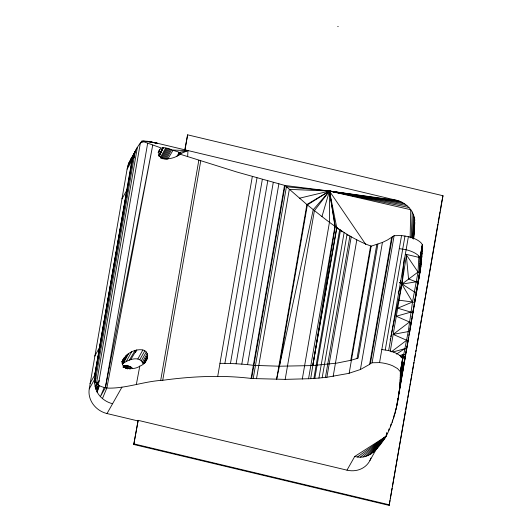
<?xml version="1.0" encoding="UTF-8"?>
<svg xmlns="http://www.w3.org/2000/svg" width="532" height="532" viewBox="0 0 532 532"><rect width="100%" height="100%" fill="white"/><g stroke="black" fill="none" stroke-linecap="round" stroke-linejoin="round"><path stroke-width="0.8" d="M184.77 150.017L187.616 134.829L443.003 195.743L389.145 505.4L133.765 444.479L138.16 420.347L346.984 470.155L354.738 456.456C369.693 460.626 379.05 447.173 386.132 436.32C396.187 416.416 400.343 393.88 400.343 371.635L402.611 358.535L401.427 356.972A18.833 7.887 9.8 0 0 388.653 350.615L381.823 349.511M399.692 386.372L401.966 373.271L402.611 358.535M390.269 351.24L393.161 334.382L408.237 331.589L409.647 331.921L419.435 272.397L420.087 257.661L422.355 244.567L421.171 242.998A18.833 7.887 9.8 0 0 408.396 236.64L401.56 235.536L394.119 235.696L387.402 240.025L382.422 242.439L371.176 246.163C346.937 237.332 326.754 220.441 306.878 204.521L285.052 185.502L236.986 172.055L179.703 154.087C174.077 160.205 153.854 162.047 159.906 149.299C163.331 144.957 172.687 150.742 177.349 151.58A31.282 2.254 14 0 1 179.284 152.445L187.976 150.556L187.623 156.701M418.465 280.437L421.371 262.722L422.355 244.567M410.125 237.87L410.744 209.701C407.372 205.079 402.345 201.741 396.799 200.365L157.14 143.201L147.264 141.299L141.971 141.053C137.056 146.646 133.625 153.509 131.856 160.711L94.723 375.067L99.803 347.123L94.709 356.101M160.87 147.869L143.726 141.751L140.382 142.922L97.137 392.018L98.912 385.461L95.56 382.701L94.935 380.965L95.467 374.129L132.98 157.844L135.035 151.773L134.131 157.346L132.98 157.844L132.189 160.139L94.982 374.98L95.467 374.129C93.147 382.821 95.241 392.756 102.463 398.548A22.025 19.784 29.5 0 0 112.578 403.722M411.256 237.784L412.233 212.069L410.744 209.701L329.441 191.048L285.052 185.502L251.629 378.478C222.097 374.9 192.145 376.264 162.726 380.294C144.385 381.218 126.736 388.427 108.362 388.127C104.245 387.715 100.076 386.638 96.777 384.038L99.185 380.772L96.458 383.559L95.142 386.924L96.777 384.038L95.973 389.517L98.294 385.381M412.2 237.797L413.404 214.569L412.233 212.069M402.411 361.261L408.237 331.589L412.519 302.01L418.026 272.058L418.903 256.092A18.833 7.887 9.8 0 0 406.129 249.734L399.293 248.63M412.885 238.702L414.228 217.162L413.404 214.569M413.377 238.828L414.701 219.809L414.228 217.162M413.603 238.243L414.701 219.809M413.603 238.961L414.814 222.456M413.643 237.478L414.554 225.063L414.115 228.348M404.287 258.106L401.866 284.155L393.161 334.382L408.091 340.866L401.966 373.271M127.101 169.116L128.451 163.683L134.303 153.342L132.189 160.139L127.101 169.116L89.256 388.852A22.025 19.784 29.5 0 0 107.012 413.55L137.848 420.905M374.747 450.99L386.132 436.32L386.578 433.035M94.556 381.637L95.002 378.691L95.913 377.999L94.935 380.965M418.903 256.092L420.087 257.661L405.976 254.296L406.368 255.812L401.866 284.155L390.834 336.809M253.199 378.551L285.179 379.382L310.701 378.658L335.233 226.433L329.441 191.048L286.429 186.745L253.199 378.551L251.629 378.478M414.135 227.516L414.554 225.063M104.272 387.456L100.415 396.573L105.356 387.742L147.663 143.228M349.165 373.238L371.176 246.163L371.675 246.389M99.464 347.695L127.035 189.884L121.948 198.862M135.135 151.56L95.255 381.783L94.616 382.96M96.458 383.559L137.376 147.344L128.451 163.683M133.765 444.479L138.16 420.347M184.943 150.27L187.616 134.829M160.664 380.579L198.822 160.278M162.726 380.294L200.73 160.883M217.701 376.423L252.321 176.538M219.969 363.329L224.89 363.363L257.009 177.874M224.89 363.363L230.449 363.509L262.336 179.377M230.449 363.509L236.088 363.768L267.762 180.887M236.088 363.768L241.801 364.141L273.275 182.396M241.801 364.141L247.566 364.633L278.868 183.906M251.091 378.378L284.514 185.402M256.497 378.724L289.308 189.372L329.441 191.048L396.799 200.365M402.152 202.353L329.441 191.048L306.878 204.521L276.6 379.316L279.426 366.216L307.37 204.913L329.441 191.048L399.525 201.202M285.179 379.382L314.399 210.685L329.441 191.048L404.626 203.809M302.296 379.07L329.448 222.303L329.441 191.048L406.907 205.538M308.547 378.764L334.98 226.246L329.441 191.048L299.45 198.217M247.566 364.633L253.91 365.364L279.426 366.216L312.803 365.564L336.716 227.477L329.441 191.048L408.955 207.513M312.803 365.564L336.876 227.576M313.88 378.432L339.682 229.485L340.759 230.742M314.811 378.365L340.5 230.037L342.103 231.925M344.138 232.464L318.921 378.066L310.701 378.658M322.179 377.733L347.037 234.246L348.008 235.583M349.93 236.028L325.444 377.401M318.921 378.066L326.874 377.261L351.206 236.813M356.806 239.905L333.165 376.41M312.982 365.544L336.783 363.117L350.794 360.31L370.591 246.003M350.794 360.31L357.045 358.502L376.776 244.54M377.886 244.128L358.142 358.103L357.045 358.502M326.874 377.261L348.52 373.424L360.41 369.514L382.422 242.439M360.41 369.514L369.647 364.353L391.652 237.279M369.647 364.353L370.378 363.669L392.383 236.6M370.378 363.669L372.107 362.771L394.119 235.696M372.107 362.771L379.555 362.605L401.56 235.536M385.254 349.93L404.992 235.955M388.653 350.615L408.396 236.64M372.839 452.752L386.132 436.32L386.704 433.048M386.591 434.544L386.87 432.915M388.659 430.601L388.945 428.972M390.515 426.531L390.934 424.084M400.35 371.908L402.618 358.814M420.087 257.934L422.355 244.84M400.35 372.699L402.618 359.605M420.094 258.732L422.361 245.631M400.343 373.983L402.611 360.882M420.087 260.008L422.355 246.908M392.157 422.355L392.583 419.914M400.31 375.705L402.578 362.611M420.054 261.737L422.322 248.637M400.244 377.846L402.511 364.752M419.981 263.872L422.248 250.778M393.613 418.119L394.172 414.86M400.124 380.36L402.392 367.266M419.868 266.386L422.135 253.292M399.944 383.213L402.212 370.119M419.688 269.239L421.956 256.145M394.877 413.856L395.728 408.968M421.703 259.297L419.435 272.397L418.026 272.058L405.976 254.296M399.359 389.79L403.303 367.014M417.421 285.498L421.371 262.722M395.981 409.607L397.391 401.461M397.67 399.831L397.956 398.202M398.235 396.573L398.521 394.944M398.801 393.314L400.071 385.986M400.357 384.357L400.636 382.727M400.915 381.098L401.627 377.028M401.906 375.399L402.185 373.77M402.471 372.141L402.751 370.511M403.037 368.882L403.741 364.806M404.021 363.176L404.307 361.547M404.586 359.918L404.872 358.289M405.151 356.659L405.431 355.03M405.717 353.401L406.421 349.331M406.701 347.702L406.987 346.073M407.266 344.443L407.552 342.814M407.831 341.185L408.536 337.115M408.822 335.486L409.101 333.857M409.381 332.227L409.667 330.598M409.946 328.969L411.216 321.634M411.502 320.005L411.781 318.375M412.067 316.746L412.347 315.117M412.626 313.488L413.337 309.418M413.617 307.789L413.896 306.159M414.182 304.53L414.461 302.901M414.747 301.272L415.452 297.202M415.731 295.573L416.017 293.943M416.583 290.685L416.297 292.314L414.255 291.855L399.884 282.652L401.866 284.155L412.519 302.01L414.654 302.522M416.862 289.056L417.992 282.539M398.927 393.441L405.623 354.758L403.688 354.292L399.798 355.542M414.235 305.055L420.938 266.372M396.925 405.404L420.393 270.216M389.145 505.4L389.996 500.492M390.275 498.856L392.117 488.23M392.403 486.594L394.245 475.96M394.525 474.325L405.431 411.362M405.717 409.726L407.559 399.1M407.838 397.464L409.68 386.831M409.966 385.195L411.243 377.84M411.522 376.204L411.808 374.568M412.087 372.932L413.364 365.57M413.65 363.935L413.929 362.299M414.215 360.663L415.492 353.308M415.771 351.672L416.057 350.036M416.337 348.4L418.179 337.767M418.465 336.131L420.307 325.504M420.586 323.868L422.428 313.235M422.714 311.606L425.121 297.701M425.407 296.065L427.243 285.438M427.529 283.802L437.869 224.105M438.149 222.469L439.991 211.842M440.277 210.207L442.119 199.573M442.398 197.944L443.003 195.743M178.932 154.373L179.284 152.445L178.932 154.373L179.417 152.511L180.933 153.655L179.703 154.087M136.378 384.264L139.783 366.149C148.042 363.489 151.66 349.285 139.976 349.717C132.435 349.857 125.047 354.618 122.147 361.68M105.356 387.742L152.75 145.063L106.879 387.908L102.463 398.548M390.156 340.048L390.495 338.432M279.426 366.216L313.222 209.741L329.441 191.048L365.763 244.467M321.94 216.637L329.441 191.048M127.82 166.203L133.372 156.375L134.303 153.342M131.856 160.711L132.262 159.46M97.137 392.018L99.404 385.727M125.765 368.543L126.829 365.644L130.027 366.561L132.594 368.25M127.135 368.071L127.979 365.863M125.06 367.705L125.904 365.577L126.829 365.644M398.175 293.059L401.866 284.155L418.026 272.058M127.274 368.104L128.205 365.923M159.261 156.581L163.025 147.816L158.995 154.932M125.931 368.576L127.168 365.71M159.447 155.823L163.025 147.816L158.669 155.743M158.995 155.976L163.025 147.816L158.875 155.949M143.327 363.841L147.743 355.143L142.915 363.669C139.736 354.864 127.594 359.871 122.347 363.981L127.467 354.458M122.978 367.107L123.717 365.677L125.904 365.577M123.517 363.11L128.471 353.72M121.954 362.019L124.628 357.418M137.841 358.974L142.815 350.056M160.451 157.359L165.572 148.202M126.23 361.521L131.677 351.778M160.85 158.456L166.509 148.381M161.861 158.616L167.494 148.588M162.892 158.829L168.511 148.82M163.923 159.108L169.555 149.08M164.953 159.44L170.619 149.359M166.15 159.494L171.676 149.658M158.749 151.334L159.906 149.299M158.263 152.651L159.041 151.281M179.138 155.164L180.341 153.036L176.897 156.302L179.284 152.445M89.968 383.472L95.048 374.488M89.256 388.852L95.002 378.691M122.041 363.529L126.862 355.01M122.347 363.981L127.926 354.119M135.334 352.656L136.824 350.023M107.012 413.55L121.954 387.15M139.816 359.619L144.777 350.854M141.359 360.649L146.253 351.998M142.41 362.019L147.258 353.447M144.239 363.649L147.444 357.969L144.112 363.456M144.671 363.216L147.078 358.954M369.94 460.466L377.687 446.76L376.377 448.981M158.137 152.445L159.733 149.632M122.666 360.623L124.202 357.916M121.941 361.953L123.111 359.911C118.822 370.305 134.942 370.099 139.783 366.149M123.231 367.12L124.049 365.697M122.061 361.76L124.481 357.551M122.214 362.485L126.224 355.602M122.267 362.445L126.377 355.469M129.349 360.137L135.068 350.462M167.633 159.341L173.113 150.084L187.976 150.556L180.9 153.575M130.739 359.685L136.411 350.116M124.235 367.02L125.08 365.597L123.796 367.512M127.574 369.009L129.223 366.235M128.977 368.723L130.214 366.648M129.928 369.215L131.158 367.147M123.57 367.486L124.741 365.564L123.863 366.861M401.5 357.737L403.688 354.292L400.643 356.965M402.059 357.79L403.416 355.722L405.284 356.639L402.957 358.249M370.684 454.248L386.132 436.32L354.738 456.456M384.004 438.621L386.132 436.32L357.524 456.941M368.31 455.445L386.132 436.32L360.324 457.081M365.763 456.33L386.132 436.32L384.27 437.836M383.745 438.614L386.132 436.32L383.798 438.388M363.083 456.875L386.132 436.32M393.161 334.382L409.487 322.026L411.276 322.459M391.306 351.852L406.401 340.46M396.493 354.093L404.759 348.699L406.628 349.145M123.258 365.823L123.717 365.677M412.958 312.603L410.923 312.118L396.307 316.227L409.487 322.026M393.101 351.971L404.759 348.699M417.933 282.246L416.104 281.807L401.866 284.155L399.904 282.625L401.866 284.155L400.257 280.411M337.7 26.6L338.246 26.613M399.086 300.188L412.519 302.01L397.697 308.208L410.923 312.118M143.308 140.987L157.14 143.201L150.669 141.845M146.952 141.266L157.14 143.201M402.139 362.771L404.041 363.223M401.786 368.53L402.937 368.809M134.077 443.921L389.464 504.841M416.104 281.807L408.556 278.928L406.368 255.812M141.971 141.053L143.726 141.751M399.944 282.645L401.866 284.155L400.496 282.525M400.011 282.645L401.866 284.155L400.17 282.492M336.716 227.477L338.379 229.325M133.372 156.375L134.131 157.346L133.259 156.754L132.189 160.139L133.299 156.568L133.625 157M400.343 371.635L397.49 368.543L392.649 365.783A18.833 7.887 9.8 0 0 379.555 362.605M370.917 458.079A22.025 19.784 29.5 0 1 346.984 470.155M130.752 159.081A22.025 19.784 29.5 0 1 132.375 157.073"/></g></svg>
